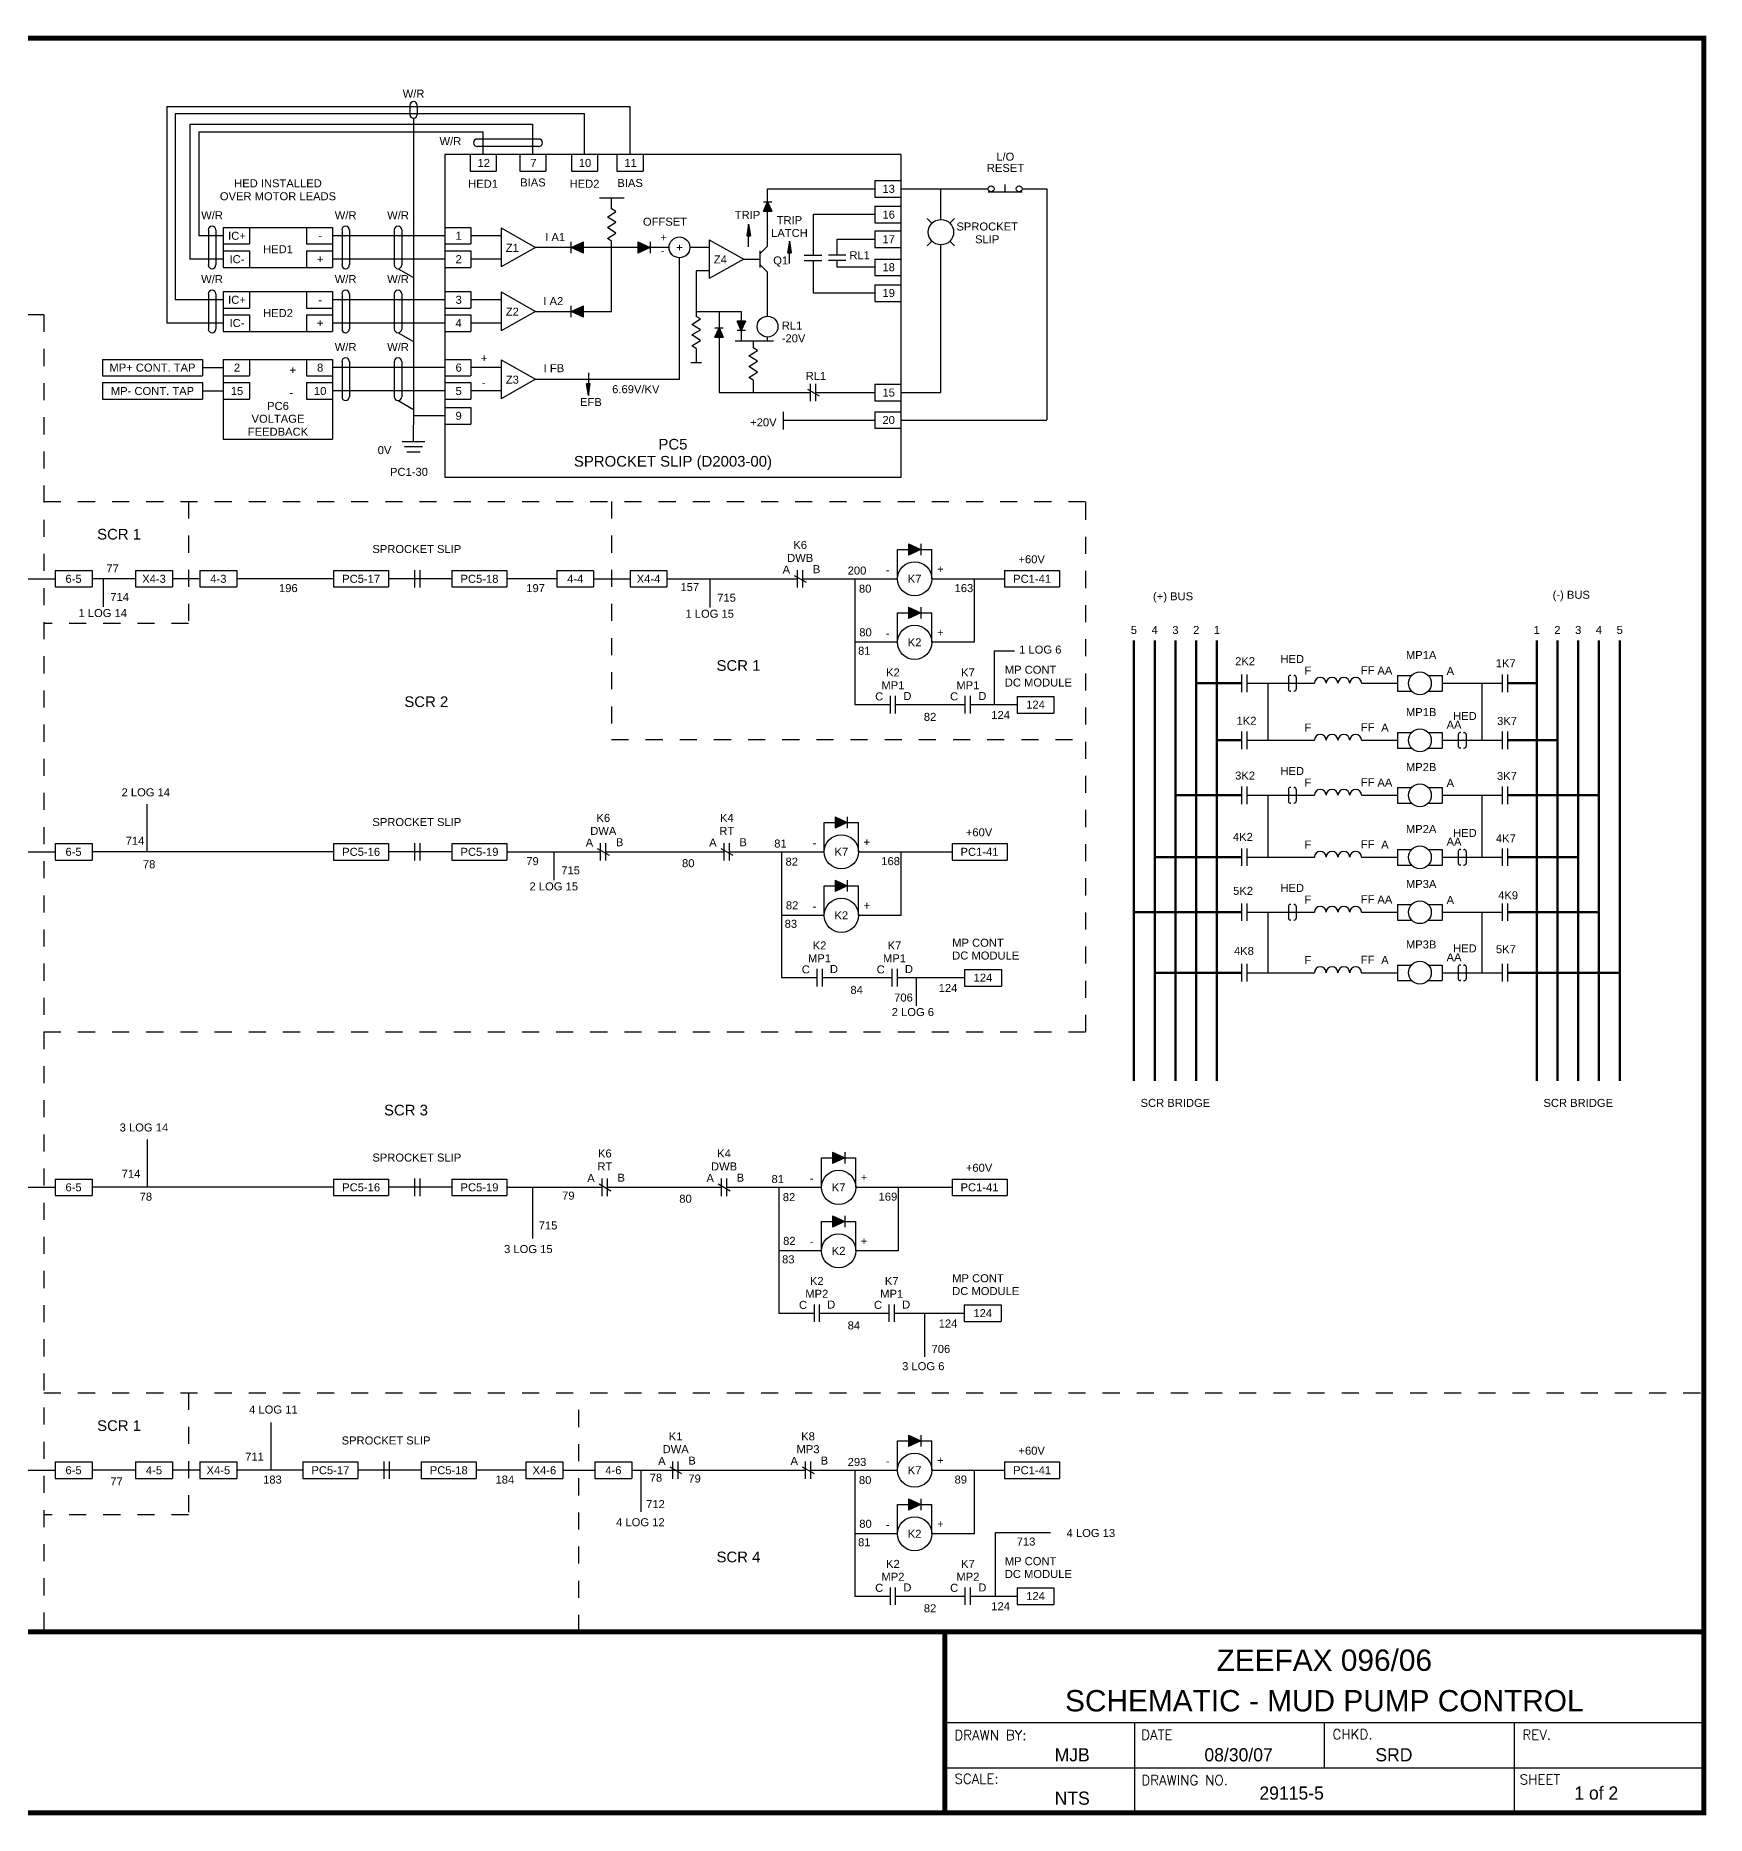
# Model space of a CAD drawing. Extents: x 1.6 to 18.3, y -2.3 to 8.1.
# Drawn here: x 8.49 to 18.27, y -2.32 to 8.11 of the extents above; entities that cross this region are included whole.
import ezdxf
from ezdxf.enums import TextEntityAlignment as Align

# ---------------------------------------------------------------- set-up
doc = ezdxf.new("R2010")
doc.units = 0
doc.header["$MEASUREMENT"] = 0
doc.linetypes.add('DASHED2', pattern=[0.375, 0.25, -0.125])
doc.layers.get('0').update_dxf_attribs({"linetype": 'CONTINUOUS'})
doc.layers.add('DRAWING', color=7, linetype='CONTINUOUS')
doc.styles.add('A1', font='A1.shx')
doc.styles.add('ROMAND', font='ROMAND.shx')
doc.styles.get("Standard").update_dxf_attribs({"font": 'ARIAL.TTF'})

# ---------------------------------------------------------------- blocks, each defined once
blk = doc.blocks.new('npcap')
for p, q in [((0, 0.051), (0, -0.051)), ((0.031, 0.051), (0.031, -0.051))]:
    blk.add_line(p, q)
blk = doc.blocks.new('N_C_contact')
for p, q in [((0.051, 0.031), (-0.051, 0.031)), ((0.051, 0), (-0.051, 0)), ((-0.02, -0.019), (0.02, 0.05))]:
    blk.add_line(p, q)
blk = doc.blocks.new('diode')
blk.add_hatch(color=256).paths.add_polyline_path([(0.072, 0), (0, 0.033), (0, -0.033)])
for p, q in [((0, 0.033), (0.072, 0)), ((0, 0.033), (0, -0.033)), ((0.072, 0), (0, -0.033)), ((0.072, 0.033), (0.072, -0.033))]:
    blk.add_line(p, q)
blk = doc.blocks.new('coil')
for centre in [(0.046, 0), (0.138, 0), (0.23, 0), (0.322, 0)]:
    blk.add_arc(centre, 0.046, 0, 180)
blk = doc.blocks.new('resistor')
for p, q in [((0, 0), (0.016, 0.025)), ((0.016, 0.025), (0.047, -0.025)), ((0.047, -0.025), (0.08, 0.025)), ((0.08, 0.025), (0.111, -0.025)), ((0.111, -0.025), (0.142, 0.025)), ((0.142, 0.025), (0.174, -0.025)), ((0.174, -0.025), (0.189, 0))]:
    blk.add_line(p, q)
blk = doc.blocks.new('pot_arrow')
blk.add_hatch(color=256).paths.add_polyline_path([(-0.068, 0.011), (-0.068, -0.011), (0, 0)])
for p, q in [((-0.068, 0.011), (-0.068, -0.011)), ((0, 0), (-0.068, 0.011)), ((0, 0), (-0.068, -0.011))]:
    blk.add_line(p, q)
blk = doc.blocks.new('connection')
blk.add_circle((0.074, 0), 0.0744)
blk = doc.blocks.new('gnd')
for p, q in [((0, -0.099), (0, 0)), ((0.066, -0.099), (-0.066, -0.099)), ((0.053, -0.13), (-0.053, -0.13)), ((0.039, -0.161), (-0.039, -0.161))]:
    blk.add_line(p, q)

msp = doc.modelspace()

# ---------------------------------------------------------------- linework, layer by layer
at = {"color": 7}
for p, q in [((13.813, -1.774), (18.258, -1.774)), ((14.924, -1.774), (14.924, -2.304)), ((16.035, -1.774), (16.035, -2.039)), ((17.147, -1.774), (17.147, -2.304)), ((13.813, -2.039), (18.258, -2.039))]:
    msp.add_line(p, q, dxfattribs=at)
at = {"color": 7, "const_width": 0.0288}
msp.add_lwpolyline([(18.258, -2.304), (18.258, 8.091), (1.626, 8.091), (1.626, -2.304)], close=True, dxfattribs=at)
for points in [[(1.626, -1.244), (18.258, -1.244)], [(13.813, -2.304), (13.813, -1.244)]]:
    msp.add_lwpolyline(points, dxfattribs=at)
at = {"layer": 'DRAWING', "color": 7}
for p, q in [((9.258, 7.691), (9.258, 6.422)), ((9.258, 7.691), (11.97, 7.691)), ((9.306, 7.649), (11.703, 7.649)), ((9.306, 7.649), (9.306, 6.558)), ((10.68, 7.697), (10.68, 7.643)), ((10.702, 7.622), (10.702, 5.826)), ((10.723, 7.697), (10.723, 7.643)), ((11.703, 7.409), (11.703, 7.649)), ((11.97, 7.409), (11.97, 7.691)), ((9.392, 7.587), (9.392, 6.796)), ((9.392, 7.587), (11.401, 7.587)), ((9.445, 7.542), (11.109, 7.542)), ((9.445, 7.542), (9.445, 6.933)), ((11.109, 7.409), (11.109, 7.542)), ((11.401, 7.409), (11.401, 7.587)), ((10.886, 7.409), (10.886, 5.52)), ((13.557, 7.409), (10.886, 7.409)), ((11.033, 7.409), (11.033, 7.312)), ((11.075, 7.5), (11.435, 7.5)), ((11.075, 7.457), (11.435, 7.457)), ((11.186, 7.409), (11.186, 7.312)), ((11.324, 7.409), (11.324, 7.312)), ((11.477, 7.409), (11.477, 7.312)), ((11.626, 7.409), (11.626, 7.312)), ((11.779, 7.409), (11.779, 7.312)), ((11.893, 7.409), (11.893, 7.312)), ((12.046, 7.409), (12.046, 7.312)), ((13.557, 5.52), (13.557, 7.409)), ((11.033, 7.312), (11.186, 7.312)), ((11.324, 7.312), (11.477, 7.312)), ((11.626, 7.312), (11.779, 7.312)), ((11.893, 7.312), (12.046, 7.312)), ((12.775, 7.208), (13.404, 7.208)), ((12.775, 6.873), (12.775, 7.208)), ((13.404, 7.256), (13.557, 7.256)), ((13.404, 7.256), (13.404, 7.16)), ((13.557, 7.208), (14.066, 7.208)), ((13.79, 7.029), (13.79, 7.208)), ((14.166, 7.19), (14.166, 7.234)), ((14.266, 7.208), (14.41, 7.208)), ((14.41, 7.208), (14.41, 5.855)), ((11.79, 7.155), (11.935, 7.155)), ((11.862, 7.09), (11.862, 7.155)), ((13.404, 7.16), (13.557, 7.16)), ((13.404, 7.106), (13.557, 7.106)), ((13.404, 7.106), (13.404, 7.009)), ((14.066, 7.19), (14.266, 7.19)), ((12.664, 6.869), (12.664, 7.001)), ((13.404, 7.057), (13.041, 7.057)), ((13.041, 7.057), (13.041, 6.819)), ((13.404, 7.009), (13.557, 7.009)), ((13.737, 7.007), (13.71, 7.034)), ((13.842, 7.007), (13.869, 7.034)), ((9.588, 6.933), (9.445, 6.933)), ((9.501, 6.968), (9.501, 6.762)), ((9.544, 6.968), (9.544, 6.762)), ((9.588, 6.981), (10.228, 6.981)), ((9.588, 6.981), (9.588, 6.748)), ((9.588, 6.885), (9.741, 6.885)), ((9.741, 6.981), (9.741, 6.885)), ((10.075, 6.981), (10.075, 6.885)), ((10.075, 6.885), (10.228, 6.885)), ((10.228, 6.981), (10.228, 6.748)), ((10.886, 6.933), (10.228, 6.933)), ((10.283, 6.968), (10.283, 6.762)), ((10.326, 6.968), (10.326, 6.762)), ((10.589, 6.968), (10.589, 6.762)), ((10.633, 6.968), (10.633, 6.762)), ((10.886, 6.981), (11.038, 6.981)), ((10.886, 6.885), (11.038, 6.885)), ((11.038, 6.981), (11.038, 6.885)), ((11.214, 6.933), (11.038, 6.933)), ((11.214, 6.979), (11.214, 6.751)), ((11.214, 6.979), (11.416, 6.865)), ((11.862, 6.49), (11.862, 6.901)), ((12.433, 6.91), (12.635, 6.796)), ((12.433, 6.91), (12.433, 6.682)), ((12.903, 6.77), (12.903, 6.902)), ((13.182, 6.913), (13.404, 6.913)), ((13.182, 6.822), (13.182, 6.913)), ((13.404, 6.962), (13.557, 6.962)), ((13.404, 6.962), (13.404, 6.865)), ((13.737, 6.902), (13.71, 6.875)), ((13.79, 6.015), (13.79, 6.88)), ((13.842, 6.902), (13.869, 6.875)), ((9.588, 6.796), (9.392, 6.796)), ((9.588, 6.845), (9.741, 6.845)), ((9.741, 6.845), (9.741, 6.748)), ((10.075, 6.845), (10.228, 6.845)), ((10.075, 6.845), (10.075, 6.748)), ((10.886, 6.796), (10.228, 6.796)), ((10.886, 6.845), (11.038, 6.845)), ((11.038, 6.845), (11.038, 6.748)), ((11.214, 6.796), (11.038, 6.796)), ((11.416, 6.865), (11.214, 6.751)), ((12.198, 6.865), (11.416, 6.865)), ((12.259, 6.093), (12.259, 6.804)), ((12.433, 6.865), (12.32, 6.865)), ((12.635, 6.796), (12.433, 6.682)), ((12.635, 6.796), (12.729, 6.796)), ((12.729, 6.827), (12.775, 6.873)), ((12.729, 6.845), (12.729, 6.747)), ((13.041, 6.788), (13.041, 6.598)), ((13.182, 6.749), (13.182, 6.79)), ((13.404, 6.865), (13.557, 6.865)), ((13.404, 6.797), (13.557, 6.797)), ((13.404, 6.797), (13.404, 6.7)), ((9.588, 6.748), (10.228, 6.748)), ((10.611, 6.74), (10.702, 6.688)), ((10.886, 6.748), (11.038, 6.748)), ((12.433, 6.728), (12.357, 6.728)), ((12.357, 6.728), (12.357, 6.461)), ((12.729, 6.765), (12.775, 6.719)), ((12.775, 6.462), (12.775, 6.719)), ((13.404, 6.749), (13.182, 6.749)), ((13.404, 6.7), (13.557, 6.7)), ((9.501, 6.593), (9.501, 6.387)), ((9.544, 6.593), (9.544, 6.387)), ((9.588, 6.607), (10.228, 6.607)), ((9.588, 6.607), (9.588, 6.373)), ((9.741, 6.607), (9.741, 6.51)), ((10.075, 6.607), (10.075, 6.51)), ((10.228, 6.607), (10.228, 6.373)), ((10.283, 6.593), (10.283, 6.387)), ((10.326, 6.593), (10.326, 6.387)), ((10.589, 6.593), (10.589, 6.387)), ((10.633, 6.593), (10.633, 6.387)), ((10.886, 6.607), (11.038, 6.607)), ((11.038, 6.607), (11.038, 6.51)), ((11.214, 6.604), (11.416, 6.49)), ((11.214, 6.604), (11.214, 6.376)), ((13.041, 6.598), (13.404, 6.598)), ((13.404, 6.646), (13.557, 6.646)), ((13.404, 6.646), (13.404, 6.549)), ((9.588, 6.558), (9.306, 6.558)), ((9.588, 6.558), (9.445, 6.558)), ((9.588, 6.51), (9.741, 6.51)), ((9.588, 6.47), (9.741, 6.47)), ((9.741, 6.47), (9.741, 6.373)), ((10.075, 6.51), (10.228, 6.51)), ((10.075, 6.47), (10.228, 6.47)), ((10.075, 6.47), (10.075, 6.373)), ((10.886, 6.558), (10.228, 6.558)), ((10.886, 6.51), (11.038, 6.51)), ((10.886, 6.47), (11.038, 6.47)), ((11.214, 6.558), (11.038, 6.558)), ((11.038, 6.47), (11.038, 6.373)), ((11.416, 6.49), (11.214, 6.376)), ((11.416, 6.49), (11.862, 6.49)), ((12.357, 6.489), (12.621, 6.489)), ((12.491, 6.489), (12.491, 6.015)), ((12.621, 6.489), (12.621, 6.317)), ((13.404, 6.549), (13.557, 6.549)), ((9.588, 6.422), (9.258, 6.422)), ((9.588, 6.373), (10.228, 6.373)), ((10.886, 6.422), (10.228, 6.422)), ((10.611, 6.365), (10.702, 6.313)), ((10.886, 6.373), (11.038, 6.373)), ((11.214, 6.422), (11.038, 6.422)), ((12.357, 6.272), (12.357, 6.194)), ((12.586, 6.317), (12.81, 6.317)), ((12.691, 6.317), (12.691, 6.276)), ((12.775, 6.317), (12.775, 6.34)), ((8.88, 6.209), (9.466, 6.209)), ((8.88, 6.209), (8.88, 6.113)), ((9.466, 6.209), (9.466, 6.113)), ((9.466, 6.161), (9.588, 6.161)), ((9.588, 6.209), (10.228, 6.209)), ((9.588, 6.209), (9.588, 5.742)), ((9.741, 6.209), (9.741, 6.113)), ((10.075, 6.209), (10.075, 6.113)), ((10.228, 6.209), (10.228, 5.742)), ((10.886, 6.161), (10.228, 6.161)), ((10.283, 6.196), (10.283, 5.99)), ((10.326, 6.196), (10.326, 5.99)), ((10.589, 6.196), (10.589, 5.99)), ((10.633, 6.196), (10.633, 5.99)), ((10.886, 6.209), (11.038, 6.209)), ((11.038, 6.209), (11.038, 6.113)), ((11.214, 6.161), (11.038, 6.161)), ((11.214, 6.207), (11.416, 6.093)), ((11.214, 6.207), (11.214, 5.979)), ((12.325, 6.19), (12.389, 6.19)), ((8.88, 6.113), (9.466, 6.113)), ((8.88, 6.073), (9.466, 6.073)), ((8.88, 6.073), (8.88, 5.976)), ((9.466, 6.073), (9.466, 5.976)), ((9.588, 6.113), (9.741, 6.113)), ((9.588, 6.073), (9.741, 6.073)), ((9.741, 6.073), (9.741, 5.976)), ((10.075, 6.113), (10.228, 6.113)), ((10.075, 6.073), (10.075, 5.976)), ((10.075, 6.073), (10.228, 6.073)), ((10.886, 6.113), (11.038, 6.113)), ((10.886, 6.073), (11.038, 6.073)), ((11.038, 6.073), (11.038, 5.976)), ((11.416, 6.093), (11.214, 5.979)), ((11.416, 6.093), (12.259, 6.093)), ((11.726, 6.13), (11.726, 5.998)), ((12.691, 6.087), (12.691, 6.015)), ((13.404, 6.064), (13.557, 6.064)), ((13.404, 6.064), (13.404, 5.967)), ((8.88, 5.976), (9.466, 5.976)), ((9.466, 6.024), (9.588, 6.024)), ((9.588, 5.976), (9.741, 5.976)), ((10.075, 5.976), (10.228, 5.976)), ((10.886, 6.024), (10.228, 6.024)), ((10.611, 5.968), (10.702, 5.916)), ((10.886, 5.976), (11.038, 5.976)), ((11.214, 6.024), (11.038, 6.024)), ((12.491, 6.015), (13.027, 6.015)), ((13.058, 6.015), (13.404, 6.015)), ((13.404, 5.967), (13.557, 5.967)), ((13.557, 6.015), (13.79, 6.015)), ((10.886, 5.879), (10.702, 5.879)), ((10.886, 5.927), (11.038, 5.927)), ((11.038, 5.927), (11.038, 5.83)), ((12.867, 5.901), (12.867, 5.798)), ((12.867, 5.854), (13.404, 5.854)), ((13.404, 5.902), (13.557, 5.902)), ((13.404, 5.902), (13.404, 5.806)), ((13.557, 5.854), (14.411, 5.854)), ((9.588, 5.742), (10.228, 5.742)), ((10.886, 5.83), (11.038, 5.83)), ((13.404, 5.806), (13.557, 5.806)), ((10.886, 5.52), (13.557, 5.52)), ((13.536, 4.924), (13.536, 5.096)), ((13.536, 5.096), (13.736, 5.096)), ((13.736, 4.924), (13.736, 5.096)), ((8.441, 4.924), (8.603, 4.924)), ((8.603, 4.972), (8.819, 4.972)), ((8.603, 4.972), (8.603, 4.876)), ((8.819, 4.972), (8.819, 4.876)), ((9.074, 4.924), (8.819, 4.924)), ((8.884, 4.925), (8.884, 4.759)), ((9.074, 4.972), (9.29, 4.972)), ((9.074, 4.972), (9.074, 4.876)), ((9.29, 4.972), (9.29, 4.876)), ((9.451, 4.924), (9.29, 4.924)), ((9.451, 4.972), (9.451, 4.876)), ((9.451, 4.972), (9.667, 4.972)), ((9.667, 4.972), (9.667, 4.876)), ((10.234, 4.924), (9.667, 4.924)), ((10.234, 4.972), (10.556, 4.972)), ((10.234, 4.972), (10.234, 4.876)), ((10.556, 4.972), (10.556, 4.876)), ((10.927, 4.924), (10.556, 4.924)), ((10.927, 4.972), (11.249, 4.972)), ((10.927, 4.972), (10.927, 4.876)), ((11.249, 4.972), (11.249, 4.876)), ((11.541, 4.924), (11.249, 4.924)), ((11.541, 4.972), (11.756, 4.972)), ((11.541, 4.972), (11.541, 4.876)), ((11.756, 4.972), (11.756, 4.876)), ((11.756, 4.924), (11.97, 4.924)), ((11.97, 4.972), (12.186, 4.972)), ((11.97, 4.972), (11.97, 4.876)), ((12.186, 4.972), (12.186, 4.876)), ((12.186, 4.924), (12.59, 4.924)), ((12.437, 4.921), (12.437, 4.755)), ((12.53, 4.924), (12.95, 4.924)), ((12.982, 4.924), (13.536, 4.924)), ((13.286, 4.924), (13.286, 4.187)), ((13.736, 4.924), (14.163, 4.924)), ((13.985, 4.924), (13.985, 4.552)), ((14.163, 4.972), (14.485, 4.972)), ((14.163, 4.972), (14.163, 4.876)), ((14.485, 4.972), (14.485, 4.876)), ((8.603, 4.876), (8.819, 4.876)), ((9.074, 4.876), (9.29, 4.876)), ((9.451, 4.876), (9.667, 4.876)), ((10.234, 4.876), (10.556, 4.876)), ((10.927, 4.876), (11.249, 4.876)), ((11.541, 4.876), (11.756, 4.876)), ((11.97, 4.876), (12.186, 4.876)), ((14.163, 4.876), (14.485, 4.876)), ((13.536, 4.552), (13.536, 4.724)), ((13.536, 4.724), (13.736, 4.724)), ((13.736, 4.552), (13.736, 4.724)), ((13.536, 4.552), (13.286, 4.552)), ((13.985, 4.552), (13.736, 4.552)), ((14.103, 4.187), (14.103, 4.502)), ((14.103, 4.502), (14.221, 4.502)), ((15.582, 4.312), (15.977, 4.312)), ((15.705, 4.312), (15.705, 3.978)), ((15.825, 4.346), (15.825, 4.278)), ((15.839, 4.358), (15.836, 4.358)), ((15.856, 4.358), (15.859, 4.358)), ((15.871, 4.346), (15.871, 4.278)), ((16.253, 4.312), (16.464, 4.312)), ((16.464, 4.358), (16.464, 4.266)), ((16.464, 4.358), (16.547, 4.358)), ((16.644, 4.358), (16.726, 4.358)), ((16.726, 4.358), (16.726, 4.266)), ((16.726, 4.312), (17.077, 4.312)), ((16.96, 3.978), (16.96, 4.312)), ((13.286, 4.187), (13.492, 4.187)), ((13.524, 4.187), (13.931, 4.187)), ((13.963, 4.187), (14.236, 4.187)), ((14.236, 4.235), (14.236, 4.138)), ((14.236, 4.235), (14.452, 4.235)), ((14.452, 4.235), (14.452, 4.138)), ((15.839, 4.266), (15.836, 4.266)), ((15.856, 4.266), (15.859, 4.266)), ((16.464, 4.266), (16.547, 4.266)), ((16.644, 4.266), (16.726, 4.266)), ((14.236, 4.138), (14.452, 4.138)), ((15.582, 3.978), (15.977, 3.978)), ((16.253, 3.978), (16.464, 3.978)), ((16.299, 3.978), (16.42, 3.978)), ((16.464, 4.024), (16.547, 4.024)), ((16.464, 4.024), (16.464, 3.932)), ((16.644, 4.024), (16.726, 4.024)), ((16.726, 4.024), (16.726, 3.932)), ((16.726, 3.978), (17.077, 3.978)), ((16.819, 4.012), (16.819, 3.944)), ((16.834, 4.024), (16.831, 4.024)), ((16.851, 4.024), (16.854, 4.024)), ((16.866, 4.012), (16.866, 3.944)), ((16.464, 3.932), (16.547, 3.932)), ((16.644, 3.932), (16.726, 3.932)), ((16.834, 3.932), (16.831, 3.932)), ((16.851, 3.932), (16.854, 3.932)), ((15.582, 3.656), (15.977, 3.656)), ((15.705, 3.656), (15.705, 3.293)), ((15.825, 3.69), (15.825, 3.622)), ((15.839, 3.702), (15.836, 3.702)), ((15.856, 3.702), (15.859, 3.702)), ((15.871, 3.69), (15.871, 3.622)), ((16.253, 3.656), (16.464, 3.656)), ((16.299, 3.656), (16.42, 3.656)), ((16.464, 3.702), (16.464, 3.61)), ((16.464, 3.702), (16.547, 3.702)), ((16.644, 3.702), (16.726, 3.702)), ((16.726, 3.702), (16.726, 3.61)), ((16.726, 3.656), (17.077, 3.656)), ((16.96, 3.293), (16.96, 3.656)), ((9.141, 3.605), (9.141, 3.325)), ((15.839, 3.61), (15.836, 3.61)), ((15.856, 3.61), (15.859, 3.61)), ((16.464, 3.61), (16.547, 3.61)), ((16.644, 3.61), (16.726, 3.61)), ((13.107, 3.497), (13.307, 3.497)), ((13.107, 3.325), (13.107, 3.497)), ((13.307, 3.325), (13.307, 3.497)), ((8.603, 3.373), (8.819, 3.373)), ((8.603, 3.373), (8.603, 3.277)), ((8.819, 3.373), (8.819, 3.277)), ((10.234, 3.373), (10.556, 3.373)), ((10.234, 3.373), (10.234, 3.277)), ((10.556, 3.373), (10.556, 3.277)), ((10.927, 3.373), (11.249, 3.373)), ((10.927, 3.373), (10.927, 3.277)), ((11.249, 3.373), (11.249, 3.277)), ((13.855, 3.373), (14.177, 3.373)), ((13.855, 3.373), (13.855, 3.277)), ((14.177, 3.373), (14.177, 3.277)), ((16.464, 3.339), (16.464, 3.247)), ((16.464, 3.339), (16.547, 3.339)), ((16.644, 3.339), (16.726, 3.339)), ((16.726, 3.339), (16.726, 3.247)), ((16.834, 3.339), (16.831, 3.339)), ((16.851, 3.339), (16.854, 3.339)), ((8.441, 3.325), (8.603, 3.325)), ((8.603, 3.277), (8.819, 3.277)), ((10.234, 3.325), (8.819, 3.325)), ((10.234, 3.277), (10.556, 3.277)), ((10.927, 3.325), (10.556, 3.325)), ((10.927, 3.277), (11.249, 3.277)), ((11.249, 3.325), (11.797, 3.325)), ((11.524, 3.325), (11.524, 3.158)), ((11.828, 3.325), (12.521, 3.325)), ((12.552, 3.325), (13.107, 3.325)), ((12.857, 3.325), (12.857, 2.588)), ((13.307, 3.325), (13.855, 3.325)), ((13.555, 3.325), (13.555, 2.953)), ((13.855, 3.277), (14.177, 3.277)), ((15.582, 3.293), (15.977, 3.293)), ((16.253, 3.293), (16.464, 3.293)), ((16.299, 3.293), (16.42, 3.293)), ((16.464, 3.247), (16.547, 3.247)), ((16.644, 3.247), (16.726, 3.247)), ((16.726, 3.293), (17.077, 3.293)), ((16.819, 3.327), (16.819, 3.259)), ((16.834, 3.247), (16.831, 3.247)), ((16.851, 3.247), (16.854, 3.247)), ((16.866, 3.327), (16.866, 3.259)), ((13.107, 3.125), (13.307, 3.125)), ((13.107, 2.953), (13.107, 3.125)), ((13.307, 2.953), (13.307, 3.125)), ((13.107, 2.953), (12.857, 2.953)), ((13.555, 2.953), (13.307, 2.953)), ((15.582, 2.971), (15.977, 2.971)), ((15.705, 2.971), (15.705, 2.617)), ((15.825, 3.005), (15.825, 2.937)), ((15.839, 3.017), (15.836, 3.017)), ((15.839, 2.925), (15.836, 2.925)), ((15.856, 3.017), (15.859, 3.017)), ((15.856, 2.925), (15.859, 2.925)), ((15.871, 3.005), (15.871, 2.937)), ((16.253, 2.971), (16.464, 2.971)), ((16.299, 2.971), (16.42, 2.971)), ((16.464, 3.017), (16.464, 2.925)), ((16.464, 3.017), (16.547, 3.017)), ((16.464, 2.925), (16.547, 2.925)), ((16.644, 3.017), (16.726, 3.017)), ((16.644, 2.925), (16.726, 2.925)), ((16.726, 3.017), (16.726, 2.925)), ((16.726, 2.971), (17.077, 2.971)), ((16.96, 2.617), (16.96, 2.971)), ((13.928, 2.636), (14.144, 2.636)), ((13.928, 2.636), (13.928, 2.539)), ((14.144, 2.636), (14.144, 2.539)), ((15.582, 2.617), (15.977, 2.617)), ((16.253, 2.617), (16.464, 2.617)), ((16.299, 2.617), (16.42, 2.617)), ((16.464, 2.662), (16.464, 2.571)), ((16.464, 2.662), (16.547, 2.662)), ((16.644, 2.662), (16.726, 2.662)), ((16.726, 2.662), (16.726, 2.571)), ((16.726, 2.617), (17.077, 2.617)), ((16.819, 2.651), (16.819, 2.582)), ((16.834, 2.662), (16.831, 2.662)), ((16.851, 2.662), (16.854, 2.662)), ((16.866, 2.651), (16.866, 2.582)), ((12.857, 2.588), (13.063, 2.588)), ((13.094, 2.588), (13.502, 2.588)), ((13.533, 2.588), (13.928, 2.588)), ((13.646, 2.588), (13.646, 2.422)), ((13.928, 2.539), (14.144, 2.539)), ((16.464, 2.571), (16.547, 2.571)), ((16.644, 2.571), (16.726, 2.571)), ((16.834, 2.571), (16.831, 2.571)), ((16.851, 2.571), (16.854, 2.571)), ((9.143, 1.64), (9.143, 1.36)), ((13.091, 1.532), (13.291, 1.532)), ((13.091, 1.36), (13.091, 1.532)), ((13.291, 1.36), (13.291, 1.532)), ((8.441, 1.36), (8.603, 1.36)), ((8.603, 1.408), (8.819, 1.408)), ((8.603, 1.408), (8.603, 1.312)), ((8.819, 1.408), (8.819, 1.312)), ((10.234, 1.36), (8.819, 1.36)), ((10.234, 1.408), (10.556, 1.408)), ((10.234, 1.408), (10.234, 1.312)), ((10.556, 1.408), (10.556, 1.312)), ((10.927, 1.36), (10.556, 1.36)), ((10.927, 1.408), (11.249, 1.408)), ((10.927, 1.408), (10.927, 1.312)), ((11.249, 1.408), (11.249, 1.312)), ((11.249, 1.36), (11.807, 1.36)), ((11.398, 1.358), (11.398, 1.061)), ((11.838, 1.36), (12.505, 1.36)), ((12.536, 1.36), (13.091, 1.36)), ((12.841, 1.36), (12.841, 0.623)), ((13.291, 1.36), (13.855, 1.36)), ((13.54, 1.36), (13.54, 0.988)), ((13.855, 1.408), (14.177, 1.408)), ((13.855, 1.408), (13.855, 1.312)), ((14.177, 1.408), (14.177, 1.312)), ((8.603, 1.312), (8.819, 1.312)), ((10.234, 1.312), (10.556, 1.312)), ((10.927, 1.312), (11.249, 1.312)), ((13.855, 1.312), (14.177, 1.312)), ((13.091, 1.16), (13.291, 1.16)), ((13.091, 0.988), (13.091, 1.16)), ((13.291, 0.988), (13.291, 1.16)), ((13.091, 0.988), (12.841, 0.988)), ((13.54, 0.988), (13.291, 0.988)), ((13.927, 0.671), (14.143, 0.671)), ((13.927, 0.671), (13.927, 0.574)), ((14.143, 0.671), (14.143, 0.574)), ((12.841, 0.623), (13.047, 0.623)), ((13.078, 0.623), (13.486, 0.623)), ((13.517, 0.623), (13.927, 0.623)), ((13.693, 0.622), (13.693, 0.368)), ((13.927, 0.574), (14.143, 0.574)), ((9.866, -0.017), (9.866, -0.297)), ((13.536, -0.125), (13.736, -0.125)), ((13.536, -0.297), (13.536, -0.125)), ((13.736, -0.297), (13.736, -0.125)), ((8.441, -0.297), (8.603, -0.297)), ((8.603, -0.248), (8.819, -0.248)), ((8.603, -0.248), (8.603, -0.345)), ((8.819, -0.248), (8.819, -0.345)), ((9.074, -0.297), (8.819, -0.297)), ((9.074, -0.248), (9.29, -0.248)), ((9.074, -0.248), (9.074, -0.345)), ((9.29, -0.248), (9.29, -0.345)), ((9.451, -0.297), (9.29, -0.297)), ((9.451, -0.248), (9.667, -0.248)), ((9.451, -0.248), (9.451, -0.345)), ((9.667, -0.248), (9.667, -0.345)), ((10.054, -0.297), (9.667, -0.297)), ((10.054, -0.248), (10.376, -0.248)), ((10.054, -0.248), (10.054, -0.345)), ((10.376, -0.248), (10.376, -0.345)), ((10.747, -0.297), (10.376, -0.297)), ((10.747, -0.248), (11.069, -0.248)), ((10.747, -0.248), (10.747, -0.345)), ((11.069, -0.248), (11.069, -0.345)), ((11.36, -0.297), (11.069, -0.297)), ((11.36, -0.248), (11.576, -0.248)), ((11.36, -0.248), (11.36, -0.345)), ((11.576, -0.248), (11.576, -0.345)), ((11.576, -0.297), (11.764, -0.297)), ((11.764, -0.248), (11.98, -0.248)), ((11.764, -0.248), (11.764, -0.345)), ((11.98, -0.248), (11.98, -0.345)), ((11.98, -0.297), (12.621, -0.297)), ((12.033, -0.295), (12.033, -0.54)), ((12.577, -0.297), (12.997, -0.297)), ((13.028, -0.297), (13.536, -0.297)), ((13.286, -0.297), (13.286, -1.034)), ((13.736, -0.297), (14.163, -0.297)), ((13.985, -0.297), (13.985, -0.669)), ((14.163, -0.248), (14.485, -0.248)), ((14.163, -0.248), (14.163, -0.345)), ((14.485, -0.248), (14.485, -0.345)), ((8.603, -0.345), (8.819, -0.345)), ((9.074, -0.345), (9.29, -0.345)), ((9.451, -0.345), (9.667, -0.345)), ((10.054, -0.345), (10.376, -0.345)), ((10.747, -0.345), (11.069, -0.345)), ((11.36, -0.345), (11.576, -0.345)), ((11.764, -0.345), (11.98, -0.345)), ((14.163, -0.345), (14.485, -0.345)), ((13.536, -0.497), (13.736, -0.497)), ((13.536, -0.669), (13.536, -0.497)), ((13.736, -0.669), (13.736, -0.497)), ((13.536, -0.669), (13.286, -0.669)), ((13.985, -0.669), (13.736, -0.669)), ((14.109, -1.03), (14.109, -0.661)), ((14.109, -0.661), (14.432, -0.661)), ((13.286, -1.034), (13.492, -1.034)), ((13.524, -1.034), (13.931, -1.034)), ((13.963, -1.034), (14.236, -1.034)), ((14.236, -0.986), (14.452, -0.986)), ((14.236, -0.986), (14.236, -1.083)), ((14.452, -0.986), (14.452, -1.083)), ((14.236, -1.083), (14.452, -1.083))]:
    msp.add_line(p, q, dxfattribs=at)
at = {"layer": 'DRAWING', "color": 7, "linetype": 'DASHED2', "ltscale": 0.25}
for p, q in [((8.537, 6.47), (1.626, 6.47)), ((8.537, 6.47), (8.537, -1.244)), ((8.537, 5.377), (14.638, 5.377)), ((9.385, 5.377), (9.385, 4.663)), ((11.861, 5.377), (11.861, 3.983)), ((14.638, 2.27), (14.638, 5.377)), ((9.385, 4.663), (8.537, 4.663)), ((11.861, 3.983), (14.638, 3.983)), ((8.537, 2.27), (14.638, 2.27)), ((8.537, 0.157), (18.258, 0.157)), ((9.385, 0.157), (9.385, -0.558)), ((11.67, -1.244), (11.67, 0.157)), ((9.385, -0.558), (8.537, -0.558))]:
    msp.add_line(p, q, dxfattribs=at)
at = {"layer": 'DRAWING', "color": 7, "lineweight": 50}
for p, q in [((14.92, 4.562), (14.92, 1.984)), ((15.042, 4.562), (15.042, 1.984)), ((15.163, 4.562), (15.163, 1.984)), ((15.285, 4.562), (15.285, 1.984)), ((15.406, 4.562), (15.406, 1.984)), ((17.279, 4.562), (17.279, 1.984)), ((17.4, 4.562), (17.4, 1.984)), ((17.522, 4.562), (17.522, 1.984)), ((17.643, 4.562), (17.643, 1.984)), ((17.765, 4.562), (17.765, 1.984)), ((15.285, 4.312), (15.551, 4.312)), ((17.109, 4.312), (17.279, 4.312)), ((15.406, 3.978), (15.551, 3.978)), ((17.109, 3.978), (17.4, 3.978)), ((15.163, 3.656), (15.551, 3.656)), ((17.109, 3.656), (17.643, 3.656)), ((15.042, 3.293), (15.551, 3.293)), ((17.109, 3.293), (17.522, 3.293)), ((14.92, 2.971), (15.551, 2.971)), ((17.109, 2.971), (17.643, 2.971)), ((15.042, 2.617), (15.551, 2.617)), ((17.109, 2.617), (17.765, 2.617))]:
    msp.add_line(p, q, dxfattribs=at)
at = {"layer": 'DRAWING', "color": 7}
for centre, radius in [((14.084, 7.208), 0.0176), ((14.248, 7.208), 0.0176), ((12.259, 6.865), 0.0609), ((12.775, 6.401), 0.0609), ((13.636, 4.924), 0.1), ((13.636, 4.552), 0.1), ((16.595, 4.312), 0.0667), ((16.595, 3.978), 0.0667), ((16.595, 3.656), 0.0667), ((13.207, 3.325), 0.1), ((16.595, 3.293), 0.0667), ((13.207, 2.953), 0.1), ((16.595, 2.971), 0.0667), ((16.595, 2.617), 0.0667), ((13.191, 1.36), 0.1), ((13.191, 0.988), 0.1), ((13.636, -0.297), 0.1), ((13.636, -0.669), 0.1)]:
    msp.add_circle(centre, radius, dxfattribs=at)
for centre, radius, start, end in [((10.702, 7.697), 0.0218, 0, 180), ((10.702, 7.643), 0.0218, 180, 0), ((11.075, 7.478), 0.0218, 90, 270), ((11.435, 7.478), 0.0218, 270, 90), ((9.522, 6.968), 0.0218, 0, 180), ((10.304, 6.968), 0.0218, 0, 180), ((10.611, 6.968), 0.0218, 0, 180), ((9.522, 6.762), 0.0218, 180, 0), ((10.304, 6.762), 0.0218, 180, 0), ((10.611, 6.762), 0.0218, 180, 0), ((9.522, 6.593), 0.0218, 0, 180), ((10.304, 6.593), 0.0218, 0, 180), ((10.611, 6.593), 0.0218, 0, 180), ((9.522, 6.387), 0.0218, 180, 0), ((10.304, 6.387), 0.0218, 180, 0), ((10.611, 6.387), 0.0218, 180, 0), ((10.304, 6.196), 0.0218, 0, 180), ((10.611, 6.196), 0.0218, 0, 180), ((10.304, 5.99), 0.0218, 180, 0), ((10.611, 5.99), 0.0218, 180, 0), ((15.836, 4.346), 0.0117, 90, 180), ((15.836, 4.278), 0.0117, 180, 270), ((15.859, 4.346), 0.0117, 0, 90), ((15.859, 4.278), 0.0117, 270, 0), ((16.831, 4.012), 0.0117, 90, 180), ((16.854, 4.012), 0.0117, 0, 90), ((16.831, 3.944), 0.0117, 180, 270), ((16.854, 3.944), 0.0117, 270, 0), ((15.836, 3.69), 0.0117, 90, 180), ((15.859, 3.69), 0.0117, 0, 90), ((15.836, 3.622), 0.0117, 180, 270), ((15.859, 3.622), 0.0117, 270, 0), ((16.831, 3.327), 0.0117, 90, 180), ((16.854, 3.327), 0.0117, 0, 90), ((16.831, 3.259), 0.0117, 180, 270), ((16.854, 3.259), 0.0117, 270, 0), ((15.836, 3.005), 0.0117, 90, 180), ((15.836, 2.937), 0.0117, 180, 270), ((15.859, 3.005), 0.0117, 0, 90), ((15.859, 2.937), 0.0117, 270, 0), ((16.831, 2.651), 0.0117, 90, 180), ((16.854, 2.651), 0.0117, 0, 90), ((16.831, 2.582), 0.0117, 180, 270), ((16.854, 2.582), 0.0117, 270, 0)]:
    msp.add_arc(centre, radius, start, end, dxfattribs=at)

# ---------------------------------------------------------------- block references
for name, p, rotation in [('resistor', (11.862, 6.901), 90), ('pot_arrow', (12.664, 7.001), 90), ('connection', (13.79, 6.88), 90), ('diode', (11.697, 6.865), 180), ('pot_arrow', (12.903, 6.902), 90), ('npcap', (13.041, 6.788), 90), ('npcap', (13.182, 6.79), 90), ('diode', (11.697, 6.49), 180), ('resistor', (12.357, 6.272), 90), ('resistor', (12.691, 6.087), 90), ('pot_arrow', (11.726, 5.998), 270), ('N_C_contact', (13.027, 6.015), 270), ('N_C_contact', (12.95, 4.924), 270), ('N_C_contact', (11.797, 3.325), 270), ('N_C_contact', (12.521, 3.325), 270), ('N_C_contact', (11.807, 1.36), 270), ('N_C_contact', (12.505, 1.36), 270), ('N_C_contact', (12.221, -0.297), 270), ('N_C_contact', (12.997, -0.297), 270)]:
    msp.add_blockref(name, p, dxfattribs=dict(at, rotation=rotation))
at = {"layer": 'DRAWING', "color": 7, "xscale": 0.75, "yscale": 0.75, "zscale": 0.75}
for p, rotation in [((12.775, 7.077), 90), ((12.491, 6.339), 90), ((12.621, 6.433), 270)]:
    msp.add_blockref('diode', p, dxfattribs=dict(at, rotation=rotation))
at = {"layer": 'DRAWING', "color": 7}
for name, p in [('diode', (12.016, 6.865)), ('gnd', (10.702, 5.826)), ('diode', (13.6, 5.096)), ('npcap', (10.708, 4.924)), ('diode', (13.6, 4.724)), ('npcap', (15.551, 4.312)), ('npcap', (17.077, 4.312)), ('npcap', (13.492, 4.187)), ('npcap', (13.931, 4.187)), ('npcap', (15.551, 3.978)), ('npcap', (17.077, 3.978)), ('npcap', (15.551, 3.656)), ('npcap', (17.077, 3.656)), ('diode', (13.17, 3.497)), ('npcap', (10.708, 3.325)), ('npcap', (15.551, 3.293)), ('npcap', (17.077, 3.293)), ('diode', (13.17, 3.125)), ('npcap', (15.551, 2.971)), ('npcap', (17.077, 2.971)), ('npcap', (13.063, 2.588)), ('npcap', (13.502, 2.588)), ('npcap', (15.551, 2.617)), ('npcap', (17.077, 2.617)), ('diode', (13.155, 1.532)), ('npcap', (10.708, 1.36)), ('diode', (13.155, 1.16)), ('npcap', (13.047, 0.623)), ('npcap', (13.486, 0.623)), ('diode', (13.6, -0.125)), ('npcap', (10.528, -0.297)), ('diode', (13.6, -0.497)), ('npcap', (13.492, -1.034)), ('npcap', (13.931, -1.034))]:
    msp.add_blockref(name, p, dxfattribs=at)
at = {"layer": 'DRAWING', "color": 7, "xscale": 0.75, "yscale": 0.75, "zscale": 0.75}
for p in [(15.977, 4.312), (15.977, 3.978), (15.977, 3.656), (15.977, 3.293), (15.977, 2.971), (15.977, 2.617)]:
    msp.add_blockref('coil', p, dxfattribs=at)

# ---------------------------------------------------------------- texts
at = {"color": 7}
for s, height, style, p in [('DRAWN BY:', 0.0576, 'ROMAND', (13.869, -1.877)), ('DATE', 0.0576, 'ROMAND', (14.963, -1.875)), ('CHKD.', 0.0576, 'ROMAND', (16.083, -1.872)), ('REV.', 0.0576, 'ROMAND', (17.195, -1.875)), ('MJB', 0.0769, 'A1', (14.456, -2.002)), ('08/30/07', 0.0769, 'A1', (15.333, -2.002)), ('SRD', 0.0769, 'A1', (16.334, -2.002)), ('SCALE:', 0.0576, 'ROMAND', (13.869, -2.133)), ('DRAWING NO.', 0.05763, 'ROMAND', (14.964, -2.141)), ('SHEET', 0.0576, 'ROMAND', (17.179, -2.137)), ('NTS', 0.0769, 'A1', (14.456, -2.256)), ('29115-5', 0.0769, 'A1', (15.655, -2.226)), ('1 of 2', 0.0769, 'A1', (17.499, -2.226))]:
    msp.add_text(s, height=height, dxfattribs=dict(at, style=style)).set_placement(p)
at = {"layer": 'DRAWING', "color": 7}
for s, height, p in [('W/R', 0.0469, (10.702, 7.742)), ('L/O', 0.0469, (14.167, 7.373)), ('RESET', 0.0469, (14.168, 7.307)), ('HED INSTALLED', 0.04688, (9.908, 7.217)), ('HED1', 0.0469, (11.109, 7.214)), ('BIAS', 0.0469, (11.401, 7.222)), ('HED2', 0.0469, (11.703, 7.214)), ('BIAS', 0.0469, (11.97, 7.219)), ('OVER MOTOR LEADS', 0.04688, (9.908, 7.141)), ('W/R', 0.0469, (9.522, 7.03)), ('W/R', 0.0469, (10.304, 7.03)), ('W/R', 0.0469, (10.611, 7.03)), ('TRIP', 0.0469, (12.903, 7.001)), ('SPROCKET', 0.0469, (14.061, 6.964)), ('LATCH', 0.0469, (12.903, 6.926)), ('SLIP', 0.0469, (14.061, 6.889)), ('HED1', 0.0469, (9.908, 6.831)), ('W/R', 0.0469, (9.522, 6.656)), ('W/R', 0.0469, (10.304, 6.656)), ('W/R', 0.0469, (10.611, 6.656)), ('HED2', 0.0469, (9.908, 6.457)), ('W/R', 0.0469, (10.304, 6.258)), ('W/R', 0.0469, (10.611, 6.258)), ('PC6', 0.0469, (9.908, 5.913)), ('VOLTAGE', 0.0469, (9.908, 5.838)), ('FEEDBACK', 0.0469, (9.908, 5.762)), ('PC5', 0.0625, (12.221, 5.681)), ('SPROCKET SLIP (D2003-00)', 0.0625, (12.221, 5.581)), ('SPROCKET SLIP', 0.04688, (10.721, 5.075)), ('K6', 0.0469, (12.966, 5.099)), ('DWB', 0.0469, (12.966, 5.023)), ('5', 0.0469, (14.92, 4.601)), ('4', 0.0469, (15.042, 4.601)), ('3', 0.0469, (15.163, 4.601)), ('2', 0.0469, (15.285, 4.601)), ('1', 0.0469, (15.406, 4.601)), ('1', 0.0469, (17.279, 4.601)), ('2', 0.0469, (17.4, 4.601)), ('3', 0.0469, (17.522, 4.601)), ('4', 0.0469, (17.643, 4.601)), ('5', 0.0469, (17.765, 4.601)), ('K2', 0.0469, (13.509, 4.352)), ('K7', 0.0469, (13.948, 4.352)), ('MP1', 0.0469, (13.509, 4.277)), ('MP1', 0.0469, (13.948, 4.277)), ('K6', 0.0469, (11.813, 3.5)), ('K4', 0.0469, (12.536, 3.5)), ('SPROCKET SLIP', 0.04688, (10.721, 3.476)), ('DWA', 0.0469, (11.813, 3.424)), ('RT', 0.0469, (12.536, 3.424)), ('MP1', 0.0469, (13.079, 2.678)), ('K2', 0.0469, (13.079, 2.753)), ('MP1', 0.0469, (13.518, 2.678)), ('K7', 0.0469, (13.518, 2.753)), ('SCR BRIDGE', 0.0469, (15.163, 1.831)), ('SCR BRIDGE', 0.0469, (17.522, 1.831)), ('K6', 0.0469, (11.822, 1.535)), ('K4', 0.0469, (12.52, 1.535)), ('SPROCKET SLIP', 0.04688, (10.721, 1.511)), ('RT', 0.0469, (11.822, 1.459)), ('DWB', 0.0469, (12.52, 1.459)), ('K2', 0.0469, (13.063, 0.788)), ('K7', 0.0469, (13.502, 0.788)), ('MP2', 0.0469, (13.063, 0.713)), ('MP1', 0.0469, (13.502, 0.713)), ('SPROCKET SLIP', 0.04688, (10.541, -0.146)), ('K1', 0.0469, (12.237, -0.122)), ('K8', 0.0469, (13.012, -0.122)), ('DWA', 0.0469, (12.237, -0.197)), ('MP3', 0.0469, (13.012, -0.197)), ('K2', 0.0469, (13.509, -0.869)), ('K7', 0.0469, (13.948, -0.869)), ('MP2', 0.0469, (13.509, -0.944)), ('MP2', 0.0469, (13.948, -0.944))]:
    msp.add_text(s, height=height, dxfattribs=at).set_placement(p, align=Align.CENTER)
for s, height, p in [('W/R', 0.0469, (10.854, 7.464)), ('OFFSET', 0.0469, (12.045, 6.992)), ('TRIP', 0.0469, (12.583, 7.032)), ('Z1', 0.0469, (11.242, 6.839)), ('I A1', 0.0469, (11.473, 6.902)), ('+', 0.0469, (12.147, 6.901)), ('-', 0.0469, (12.15, 6.824)), ('Z4', 0.0469, (12.46, 6.771)), ('Q1', 0.0469, (12.808, 6.765)), ('RL1', 0.0469, (13.254, 6.796)), ('I A2', 0.0469, (11.462, 6.527)), ('Z2', 0.0469, (11.242, 6.465)), ('RL1', 0.0469, (12.858, 6.384)), ('-20V', 0.0469, (12.858, 6.309)), ('+', 0.0469, (9.976, 6.123)), ('+', 0.0469, (11.096, 6.193)), ('I FB', 0.0469, (11.464, 6.134)), ('-', 0.0469, (11.101, 6.049)), ('Z3', 0.0469, (11.242, 6.067)), ('6.69V/KV', 0.0469, (11.865, 6.011)), ('RL1', 0.0469, (12.998, 6.089)), ('-', 0.0469, (9.976, 5.991)), ('EFB', 0.0469, (11.677, 5.936)), ('+20V', 0.0469, (12.673, 5.817)), ('0V', 0.0469, (10.492, 5.654)), ('PC1-30', 0.0469, (10.564, 5.527)), ('SCR 1', 0.0625, (8.849, 5.154)), ('77', 0.0469, (8.903, 4.961)), ('B', 0.0469, (13.04, 4.957)), ('+60V', 0.0469, (14.244, 5.015)), ('A', 0.0469, (12.863, 4.955)), ('200', 0.0469, (13.244, 4.949)), ('-', 0.0469, (13.468, 4.953)), ('+', 0.0469, (13.767, 4.958)), ('714', 0.0469, (8.926, 4.794)), ('196', 0.0469, (9.914, 4.846)), ('197', 0.0469, (11.362, 4.846)), ('157', 0.0469, (12.265, 4.852)), ('715', 0.0469, (12.48, 4.79)), ('80', 0.0469, (13.31, 4.843)), ('163', 0.0469, (13.87, 4.846)), ('(+) BUS', 0.0469, (15.032, 4.798)), ('(-) BUS', 0.0469, (17.372, 4.807)), ('1 LOG 14', 0.0469, (8.74, 4.7)), ('1 LOG 15', 0.0469, (12.294, 4.696)), ('80', 0.0469, (13.312, 4.587)), ('-', 0.0469, (13.468, 4.582)), ('+', 0.0469, (13.767, 4.586)), ('81', 0.0469, (13.305, 4.479)), ('1 LOG 6', 0.0469, (14.248, 4.486)), ('MP1A', 0.0469, (16.513, 4.454)), ('SCR 1', 0.0625, (12.476, 4.385)), ('MP CONT', 0.0469, (14.164, 4.368)), ('2K2', 0.0469, (15.513, 4.418)), ('HED', 0.0469, (15.778, 4.431)), ('F', 0.0469, (15.919, 4.363)), ('FF', 0.0469, (16.249, 4.365)), ('AA', 0.0469, (16.346, 4.363)), ('A', 0.0469, (16.751, 4.361)), ('1K7', 0.0469, (17.039, 4.406)), ('DC MODULE', 0.0469, (14.164, 4.293)), ('SCR 2', 0.0625, (10.648, 4.173)), ('C', 0.0469, (13.405, 4.212)), ('D', 0.0469, (13.57, 4.214)), ('C', 0.0469, (13.844, 4.212)), ('D', 0.0469, (14.009, 4.214)), ('82', 0.0469, (13.69, 4.092)), ('124', 0.0469, (14.085, 4.103)), ('1K2', 0.0469, (15.521, 4.069)), ('F', 0.0469, (15.919, 4.029)), ('FF', 0.0469, (16.249, 4.031)), ('A', 0.0469, (16.368, 4.029)), ('MP1B', 0.0469, (16.513, 4.12)), ('AA', 0.0469, (16.751, 4.046)), ('HED', 0.0469, (16.789, 4.097)), ('3K7', 0.0469, (17.047, 4.068)), ('3K2', 0.0469, (15.513, 3.748)), ('HED', 0.0469, (15.778, 3.775)), ('F', 0.0469, (15.919, 3.707)), ('FF', 0.0469, (16.249, 3.709)), ('AA', 0.0469, (16.346, 3.707)), ('MP2B', 0.0469, (16.513, 3.798)), ('3K7', 0.0469, (17.046, 3.746)), ('2 LOG 14', 0.0469, (8.992, 3.65)), ('A', 0.0469, (16.751, 3.705)), ('+60V', 0.0469, (13.936, 3.416)), ('MP2A', 0.0469, (16.513, 3.435)), ('HED', 0.0469, (16.789, 3.412)), ('714', 0.0469, (9.016, 3.366)), ('A', 0.0469, (11.71, 3.356)), ('B', 0.0469, (11.887, 3.358)), ('A', 0.0469, (12.433, 3.356)), ('B', 0.0469, (12.61, 3.358)), ('81', 0.0469, (12.814, 3.35)), ('-', 0.0469, (13.039, 3.354)), ('+', 0.0469, (13.337, 3.359)), ('4K2', 0.0469, (15.5, 3.389)), ('F', 0.0469, (15.919, 3.344)), ('FF', 0.0469, (16.249, 3.346)), ('A', 0.0469, (16.368, 3.344)), ('AA', 0.0469, (16.751, 3.361)), ('4K7', 0.0469, (17.04, 3.38)), ('78', 0.0469, (9.117, 3.229)), ('79', 0.0469, (11.362, 3.247)), ('715', 0.0469, (11.567, 3.193)), ('80', 0.0469, (12.274, 3.235)), ('82', 0.0469, (12.88, 3.244)), ('168', 0.0469, (13.441, 3.247)), ('2 LOG 15', 0.0469, (11.381, 3.099)), ('HED', 0.0469, (15.778, 3.09)), ('MP3A', 0.0469, (16.513, 3.113)), ('82', 0.0469, (12.882, 2.988)), ('+', 0.0469, (13.337, 2.987)), ('5K2', 0.0469, (15.501, 3.073)), ('F', 0.0469, (15.919, 3.022)), ('FF', 0.0469, (16.249, 3.024)), ('AA', 0.0469, (16.346, 3.022)), ('A', 0.0469, (16.751, 3.02)), ('4K9', 0.0469, (17.053, 3.047)), ('83', 0.0469, (12.875, 2.88)), ('-', 0.0469, (13.039, 2.983)), ('MP CONT', 0.0469, (13.856, 2.769)), ('DC MODULE', 0.0469, (13.856, 2.694)), ('4K8', 0.0469, (15.506, 2.721)), ('F', 0.0469, (15.919, 2.668)), ('FF', 0.0469, (16.249, 2.67)), ('A', 0.0469, (16.368, 2.668)), ('MP3B', 0.0469, (16.513, 2.759)), ('AA', 0.0469, (16.751, 2.684)), ('HED', 0.0469, (16.789, 2.736)), ('5K7', 0.0469, (17.04, 2.731)), ('C', 0.0469, (12.975, 2.613)), ('D', 0.0469, (13.14, 2.615)), ('C', 0.0469, (13.414, 2.613)), ('D', 0.0469, (13.579, 2.615)), ('84', 0.0469, (13.26, 2.493)), ('124', 0.0469, (13.777, 2.504)), ('2 LOG 6', 0.0469, (13.502, 2.363)), ('706', 0.0469, (13.516, 2.448)), ('SCR 3', 0.0625, (10.529, 1.781)), ('3 LOG 14', 0.0469, (8.981, 1.687)), ('714', 0.0469, (8.993, 1.416)), ('+60V', 0.0469, (13.936, 1.451)), ('A', 0.0469, (11.719, 1.391)), ('B', 0.0469, (11.896, 1.393)), ('A', 0.0469, (12.417, 1.391)), ('B', 0.0469, (12.594, 1.393)), ('81', 0.0469, (12.798, 1.385)), ('-', 0.0469, (13.023, 1.389)), ('+', 0.0469, (13.321, 1.394)), ('78', 0.0469, (9.098, 1.282)), ('79', 0.0469, (11.572, 1.288)), ('80', 0.0469, (12.258, 1.27)), ('82', 0.0469, (12.864, 1.279)), ('169', 0.0469, (13.425, 1.282)), ('715', 0.0469, (11.435, 1.113)), ('82', 0.0469, (12.866, 1.023)), ('+', 0.0469, (13.321, 1.022)), ('3 LOG 15', 0.0469, (11.232, 0.975)), ('83', 0.0469, (12.86, 0.915)), ('-', 0.0469, (13.023, 1.018)), ('MP CONT', 0.0469, (13.856, 0.804)), ('DC MODULE', 0.0469, (13.856, 0.729)), ('C', 0.0469, (12.959, 0.648)), ('D', 0.0469, (13.124, 0.65)), ('C', 0.0469, (13.398, 0.648)), ('D', 0.0469, (13.563, 0.65)), ('84', 0.0469, (13.244, 0.528)), ('124', 0.0469, (13.777, 0.539)), ('706', 0.0469, (13.735, 0.39)), ('3 LOG 6', 0.0469, (13.563, 0.289)), ('4 LOG 11', 0.0469, (9.739, 0.035)), ('SCR 1', 0.0625, (8.849, -0.067)), ('711', 0.0469, (9.716, -0.241)), ('+60V', 0.0469, (14.244, -0.206)), ('A', 0.0469, (12.134, -0.266)), ('B', 0.0469, (12.311, -0.264)), ('A', 0.0469, (12.909, -0.266)), ('B', 0.0469, (13.086, -0.264)), ('293', 0.0469, (13.244, -0.272)), ('-', 0.0469, (13.468, -0.267)), ('+', 0.0469, (13.767, -0.263)), ('77', 0.0469, (8.926, -0.386)), ('183', 0.0469, (9.821, -0.375)), ('184', 0.0469, (11.182, -0.375)), ('78', 0.0469, (12.085, -0.364)), ('79', 0.0469, (12.311, -0.369)), ('80', 0.0469, (13.31, -0.378)), ('89', 0.0469, (13.87, -0.375)), ('712', 0.0469, (12.064, -0.519)), ('4 LOG 12', 0.0469, (11.888, -0.625)), ('80', 0.0469, (13.312, -0.634)), ('-', 0.0469, (13.468, -0.639)), ('+', 0.0469, (13.767, -0.635)), ('81', 0.0469, (13.305, -0.742)), ('713', 0.0469, (14.234, -0.738)), ('4 LOG 13', 0.0469, (14.526, -0.688)), ('SCR 4', 0.0625, (12.476, -0.836)), ('MP CONT', 0.0469, (14.164, -0.853)), ('DC MODULE', 0.0469, (14.164, -0.928)), ('C', 0.0469, (13.405, -1.009)), ('D', 0.0469, (13.57, -1.007)), ('C', 0.0469, (13.844, -1.009)), ('D', 0.0469, (14.009, -1.007)), ('82', 0.0469, (13.69, -1.129)), ('124', 0.0469, (14.085, -1.117))]:
    msp.add_text(s, height=height, dxfattribs=at).set_placement(p)
for s, height, p in [('12', 0.0469, (11.113, 7.36)), ('7', 0.0469, (11.404, 7.36)), ('10', 0.0469, (11.706, 7.36)), ('11', 0.0469, (11.973, 7.36)), ('13', 0.0469, (13.484, 7.208)), ('16', 0.0469, (13.484, 7.057)), ('IC+', 0.0469, (9.668, 6.933)), ('-', 0.0469, (10.155, 6.933)), ('1', 0.0469, (10.966, 6.933)), ('+', 0.0469, (12.259, 6.865)), ('17', 0.0469, (13.484, 6.913)), ('IC-', 0.0469, (9.668, 6.796)), ('+', 0.0469, (10.155, 6.796)), ('2', 0.0469, (10.966, 6.796)), ('18', 0.0469, (13.484, 6.749)), ('IC+', 0.0469, (9.668, 6.558)), ('3', 0.0469, (10.966, 6.558)), ('19', 0.0469, (13.484, 6.598)), ('-', 0.0469, (10.155, 6.558)), ('IC-', 0.0469, (9.668, 6.422)), ('+', 0.0469, (10.155, 6.422)), ('4', 0.0469, (10.966, 6.422)), ('MP+ CONT. TAP', 0.04688, (9.173, 6.161)), ('2', 0.0469, (9.668, 6.161)), ('8', 0.0469, (10.155, 6.161)), ('6', 0.0469, (10.966, 6.161)), ('MP- CONT. TAP', 0.04688, (9.173, 6.024)), ('15', 0.0469, (9.668, 6.024)), ('10', 0.0469, (10.155, 6.024)), ('5', 0.0469, (10.966, 6.024)), ('15', 0.0469, (13.484, 6.015)), ('9', 0.0469, (10.966, 5.879)), ('20', 0.0469, (13.484, 5.854)), ('6-5', 0.0469, (8.711, 4.924)), ('X4-3', 0.0469, (9.182, 4.924)), ('4-3', 0.0469, (9.559, 4.924)), ('PC5-17', 0.0469, (10.395, 4.924)), ('PC5-18', 0.0469, (11.088, 4.924)), ('4-4', 0.0469, (11.649, 4.924)), ('X4-4', 0.0469, (12.078, 4.924)), ('K7', 0.0469, (13.636, 4.924)), ('PC1-41', 0.0469, (14.324, 4.924)), ('K2', 0.0469, (13.636, 4.552)), ('124', 0.0469, (14.344, 4.187)), ('6-5', 0.0469, (8.711, 3.325)), ('PC5-16', 0.0469, (10.395, 3.325)), ('PC5-19', 0.0469, (11.088, 3.325)), ('K7', 0.0469, (13.207, 3.325)), ('PC1-41', 0.0469, (14.016, 3.325)), ('K2', 0.0469, (13.207, 2.953)), ('124', 0.0469, (14.036, 2.588)), ('6-5', 0.0469, (8.711, 1.36)), ('PC5-16', 0.0469, (10.395, 1.36)), ('PC5-19', 0.0469, (11.088, 1.36)), ('K7', 0.0469, (13.191, 1.36)), ('PC1-41', 0.0469, (14.016, 1.36)), ('K2', 0.0469, (13.191, 0.988)), ('124', 0.0469, (14.035, 0.623)), ('6-5', 0.0469, (8.711, -0.297)), ('4-5', 0.0469, (9.182, -0.297)), ('X4-5', 0.0469, (9.559, -0.297)), ('PC5-17', 0.0469, (10.215, -0.297)), ('PC5-18', 0.0469, (10.908, -0.297)), ('X4-6', 0.0469, (11.468, -0.297)), ('4-6', 0.0469, (11.872, -0.297)), ('K7', 0.0469, (13.636, -0.297)), ('PC1-41', 0.0469, (14.324, -0.297)), ('K2', 0.0469, (13.636, -0.669)), ('124', 0.0469, (14.344, -1.034))]:
    msp.add_text(s, height=height, dxfattribs=at).set_placement(p, align=Align.MIDDLE_CENTER)
at = {"layer": 'DRAWING', "color": 7, "linetype": 'ByBlock'}
msp.add_text('ZEEFAX 096/06', height=0.125, dxfattribs=at).set_placement((16.035, -1.472), align=Align.CENTER)
msp.add_text('SCHEMATIC - MUD PUMP CONTROL', height=0.125, dxfattribs=at).set_placement((16.035, -1.647), align=Align.MIDDLE_CENTER)

doc.saveas('drawing.dxf')
